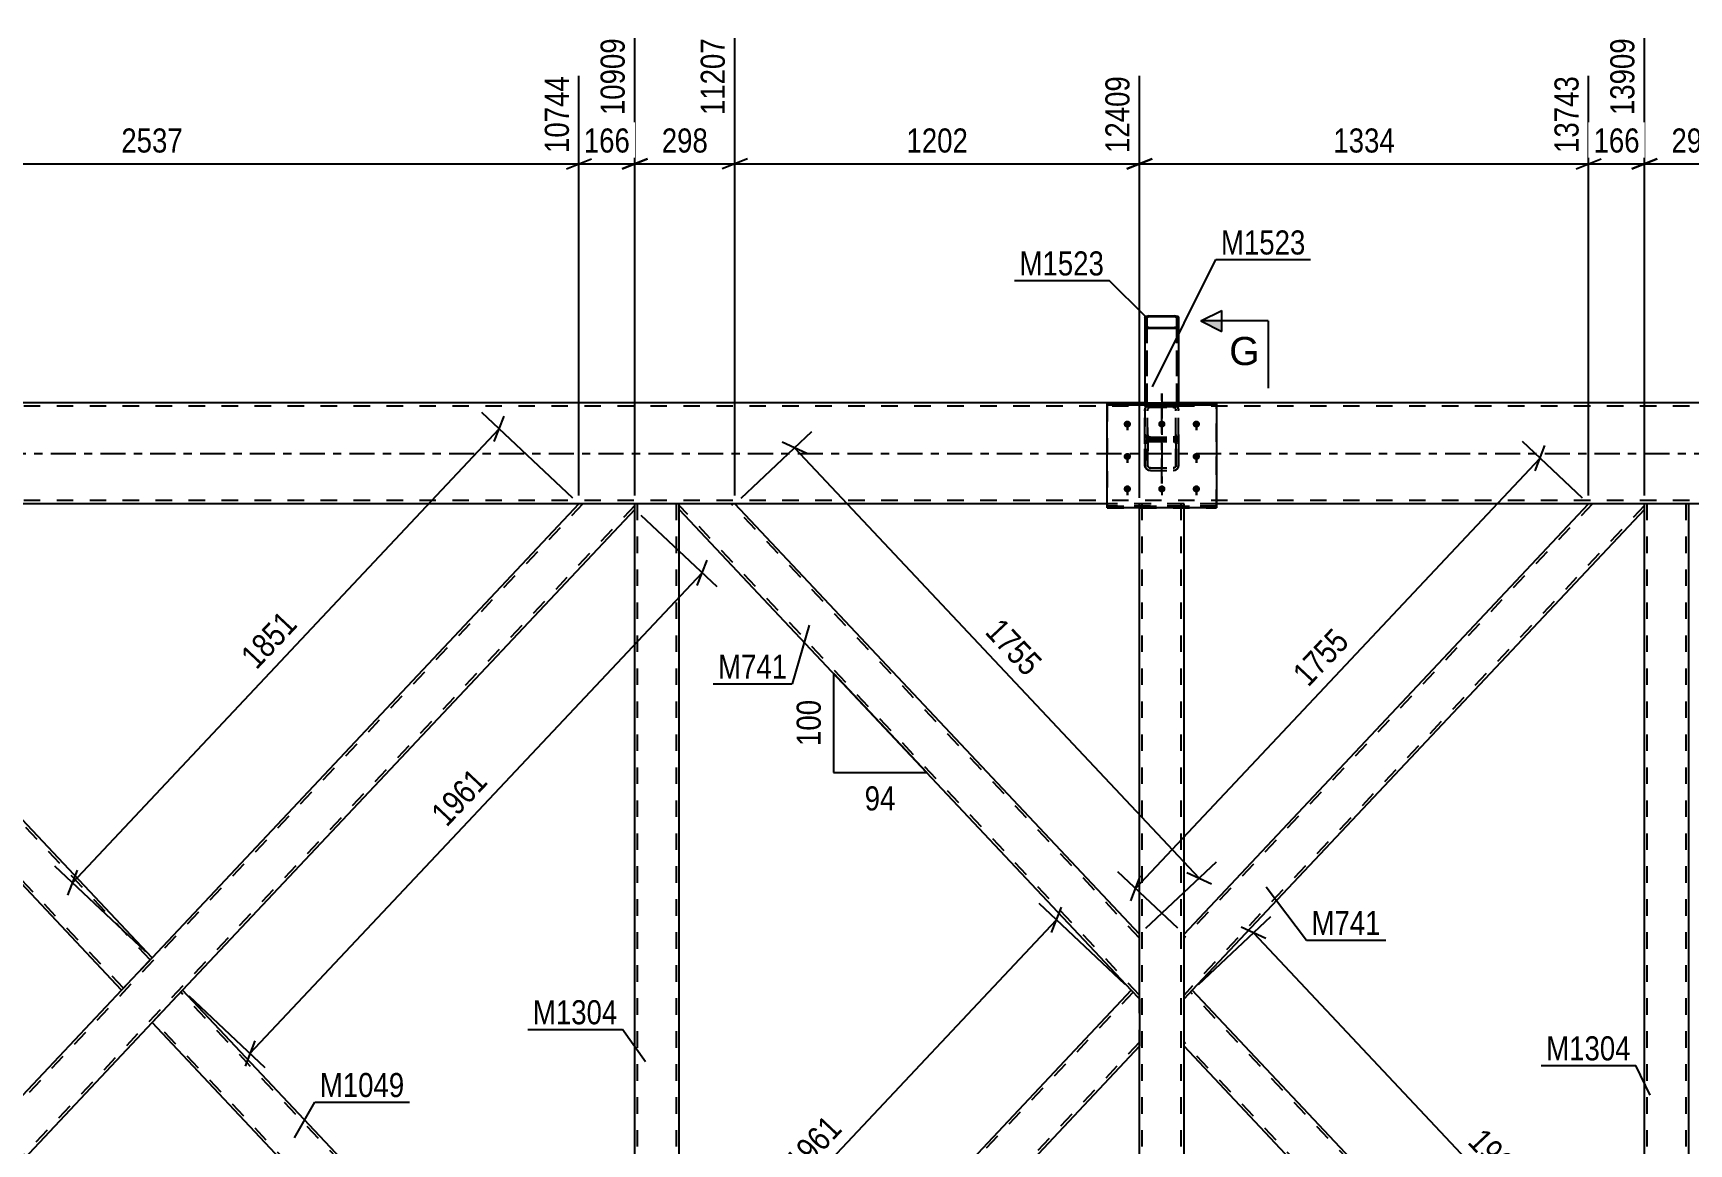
# Model space of a CAD drawing. Header units: millimetres. Extents: x -172 to 1017, y -617 to 224.
# Drawn here: x 356.4 to 553.1, y -82.1 to 49.9 of the extents above; entities that cross this region are included whole.
import ezdxf

# ---------------------------------------------------------------- set-up
doc = ezdxf.new("R2010")
doc.units = ezdxf.units.MM
doc.linetypes.add('DXK_LINE_DOT2', pattern=[3.9198, 1.9599, -1.9599])
doc.linetypes.add('DXK_LINE_DOT3', pattern=[5.9187, 2.979, -0.9799, 0.9799, -0.9799])
doc.styles.add('Arial', font='ARIAL.TTF', dxfattribs={"height": 0.2})
doc.styles.add('Arial Narrow', font='ARIALN.TTF', dxfattribs={"height": 0.2})

# ---------------------------------------------------------------- blocks, each defined once
blk = doc.blocks.new('Part-761545786-1456 - 1372')
at = {"color": 7, "linetype": 'DXK_LINE_DOT2'}
for p, q in [((497, 5.95), (484, 5.95)), ((484, 5.95), (484, 5.73)), ((484, -6), (484, 5.95)), ((497, 5.73), (497, 5.95)), ((497, 5.95), (497, -6.27)), ((497, 5.73), (484, 5.73)), ((484, 5.73), (484, -6.48)), ((497, -6.48), (497, 5.73)), ((484.01, -6.27), (497, -6.27)), ((484.01, -6.48), (497, -6.48)), ((497, -6.27), (497, -6.48))]:
    blk.add_line(p, q, dxfattribs=at)
at = {"color": 2, "linetype": 'Continuous'}
for p, q in [((484, -6.27), (484, -6)), ((484, -6.27), (484.01, -6.27)), ((484, -6.48), (484, -6.27)), ((484, -6.48), (484.01, -6.48))]:
    blk.add_line(p, q, dxfattribs=at)
blk = doc.blocks.new('Part-761545786-1515 - 1372')
at = {"color": 7, "linetype": 'DXK_LINE_DOT2'}
for p, q in [((553.14, -6), (547.86, -6)), ((547.86, -6.66), (547.86, -6)), ((548.18, -121.6), (548.18, -6)), ((552.82, -121.6), (552.82, -6)), ((553.14, -6.66), (553.14, -6)), ((547.86, -121.6), (547.86, -120.94)), ((553.14, -121.6), (547.86, -121.6)), ((553.14, -121.6), (553.14, -120.94))]:
    blk.add_line(p, q, dxfattribs=at)
at = {"color": 2, "linetype": 'Continuous'}
for p, q in [((547.86, -120.94), (547.86, -6.66)), ((553.14, -120.94), (553.14, -6.66))]:
    blk.add_line(p, q, dxfattribs=at)
blk = doc.blocks.new('Bolt-761545786-1457 - 1372')
at = {"linetype": 'Continuous'}
for points in [[(486.41, 3.89), (486.5, 3.88), (486.58, 3.85), (486.66, 3.81), (486.73, 3.75), (486.79, 3.68), (486.82, 3.6), (486.84, 3.52), (486.84, 3.43), (486.82, 3.35), (486.79, 3.27), (486.73, 3.2), (486.66, 3.14), (486.58, 3.1), (486.5, 3.07), (486.41, 3.06), (486.31, 3.07), (486.23, 3.1), (486.15, 3.14), (486.08, 3.2), (486.02, 3.27), (485.99, 3.35), (485.97, 3.43), (485.97, 3.52), (485.99, 3.6), (486.02, 3.68), (486.08, 3.75), (486.15, 3.81), (486.23, 3.85), (486.31, 3.88)], [(490.51, 3.89), (490.6, 3.88), (490.68, 3.85), (490.76, 3.81), (490.83, 3.75), (490.89, 3.68), (490.92, 3.6), (490.94, 3.52), (490.94, 3.43), (490.92, 3.35), (490.89, 3.27), (490.83, 3.2), (490.76, 3.14), (490.68, 3.1), (490.6, 3.07), (490.51, 3.06), (490.41, 3.07), (490.33, 3.1), (490.25, 3.14), (490.18, 3.2), (490.12, 3.27), (490.09, 3.35), (490.07, 3.43), (490.07, 3.52), (490.09, 3.6), (490.12, 3.68), (490.18, 3.75), (490.25, 3.81), (490.33, 3.85), (490.41, 3.88)], [(494.61, 3.89), (494.7, 3.88), (494.78, 3.85), (494.86, 3.81), (494.93, 3.75), (494.99, 3.68), (495.02, 3.6), (495.04, 3.52), (495.04, 3.43), (495.02, 3.35), (494.99, 3.27), (494.93, 3.2), (494.86, 3.14), (494.78, 3.1), (494.7, 3.07), (494.61, 3.06), (494.51, 3.07), (494.43, 3.1), (494.35, 3.14), (494.28, 3.2), (494.22, 3.27), (494.19, 3.35), (494.17, 3.43), (494.17, 3.52), (494.19, 3.6), (494.22, 3.68), (494.28, 3.75), (494.35, 3.81), (494.43, 3.85), (494.51, 3.88)], [(486.41, 0.04), (486.5, 0.03), (486.58, 0), (486.66, -0.04), (486.73, -0.1), (486.79, -0.17), (486.82, -0.25), (486.84, -0.33), (486.84, -0.42), (486.82, -0.5), (486.79, -0.58), (486.73, -0.65), (486.66, -0.71), (486.58, -0.75), (486.5, -0.78), (486.41, -0.79), (486.31, -0.78), (486.23, -0.75), (486.15, -0.71), (486.08, -0.65), (486.02, -0.58), (485.99, -0.5), (485.97, -0.42), (485.97, -0.33), (485.99, -0.25), (486.02, -0.17), (486.08, -0.1), (486.15, -0.04), (486.23, 0), (486.31, 0.03)], [(494.61, 0.04), (494.7, 0.03), (494.78, 0), (494.86, -0.04), (494.93, -0.1), (494.99, -0.17), (495.02, -0.25), (495.04, -0.33), (495.04, -0.42), (495.02, -0.5), (494.99, -0.58), (494.93, -0.65), (494.86, -0.71), (494.78, -0.75), (494.7, -0.78), (494.61, -0.79), (494.51, -0.78), (494.43, -0.75), (494.35, -0.71), (494.28, -0.65), (494.22, -0.58), (494.19, -0.5), (494.17, -0.42), (494.17, -0.33), (494.19, -0.25), (494.22, -0.17), (494.28, -0.1), (494.35, -0.04), (494.43, 0), (494.51, 0.03)], [(486.41, -3.82), (486.5, -3.83), (486.58, -3.85), (486.66, -3.9), (486.73, -3.95), (486.79, -4.02), (486.82, -4.1), (486.84, -4.19), (486.84, -4.27), (486.82, -4.36), (486.79, -4.44), (486.73, -4.51), (486.66, -4.56), (486.58, -4.61), (486.5, -4.63), (486.41, -4.64), (486.31, -4.63), (486.23, -4.61), (486.15, -4.56), (486.08, -4.51), (486.02, -4.44), (485.99, -4.36), (485.97, -4.27), (485.97, -4.19), (485.99, -4.1), (486.02, -4.02), (486.08, -3.95), (486.15, -3.9), (486.23, -3.85), (486.31, -3.83)], [(490.51, -3.82), (490.6, -3.83), (490.68, -3.85), (490.76, -3.9), (490.83, -3.95), (490.89, -4.02), (490.92, -4.1), (490.94, -4.19), (490.94, -4.27), (490.92, -4.36), (490.89, -4.44), (490.83, -4.51), (490.76, -4.56), (490.68, -4.61), (490.6, -4.63), (490.51, -4.64), (490.41, -4.63), (490.33, -4.61), (490.25, -4.56), (490.18, -4.51), (490.12, -4.44), (490.09, -4.36), (490.07, -4.27), (490.07, -4.19), (490.09, -4.1), (490.12, -4.02), (490.18, -3.95), (490.25, -3.9), (490.33, -3.85), (490.41, -3.83)], [(494.61, -3.82), (494.7, -3.83), (494.78, -3.85), (494.86, -3.9), (494.93, -3.95), (494.99, -4.02), (495.02, -4.1), (495.04, -4.19), (495.04, -4.27), (495.02, -4.36), (494.99, -4.44), (494.93, -4.51), (494.86, -4.56), (494.78, -4.61), (494.7, -4.63), (494.61, -4.64), (494.51, -4.63), (494.43, -4.61), (494.35, -4.56), (494.28, -4.51), (494.22, -4.44), (494.19, -4.36), (494.17, -4.27), (494.17, -4.19), (494.19, -4.1), (494.22, -4.02), (494.28, -3.95), (494.35, -3.9), (494.43, -3.85), (494.51, -3.83)]]:
    blk.add_hatch(color=1, dxfattribs=at).paths.add_polyline_path(points)
at = {"color": 1, "linetype": 'Continuous'}
for p, q in [((486.41, 3.87), (486.41, 2.74)), ((490.51, 3.87), (490.51, 2.74)), ((494.61, 3.87), (494.61, 2.74)), ((486.41, 0.02), (486.41, -1.12)), ((494.61, 0.02), (494.61, -1.12)), ((486.41, -3.83), (486.41, -4.97)), ((490.51, -3.83), (490.51, -4.97)), ((494.61, -3.83), (494.61, -4.97))]:
    blk.add_line(p, q, dxfattribs=at)
blk = doc.blocks.new('Part-761545786-1463 - 1372')
at = {"color": 7, "linetype": 'DXK_LINE_DOT3'}
blk.add_line((490.5, -3.58), (490.5, 7.12), dxfattribs=at)
at = {"color": 7, "linetype": 'DXK_LINE_DOT2'}
for p, q in [((488.54, 5.35), (488.5, 5.14)), ((488.5, 1.12), (488.5, 5.14)), ((488.5, 5.14), (488.5, 2.25)), ((488.55, 5.41), (488.54, 5.35)), ((488.82, 5.14), (488.85, 5.27)), ((488.82, 1.12), (488.82, 5.14)), ((488.82, 2.25), (488.82, 5.14)), ((489.14, 5.83), (488.9, 5.77)), ((489.02, 5.46), (489.14, 5.48)), ((489.14, 5.83), (491.86, 5.83)), ((489.14, 5.48), (491.86, 5.49)), ((492.11, 5.77), (491.86, 5.83)), ((491.86, 5.49), (491.99, 5.46)), ((492.16, 5.27), (492.18, 5.14)), ((492.18, 1.12), (492.18, 5.14)), ((492.18, 2.25), (492.18, 5.14)), ((492.46, 5.35), (492.45, 5.41)), ((492.5, 5.14), (492.46, 5.35)), ((492.5, 1.12), (492.5, 5.14)), ((492.5, 2.25), (492.5, 5.14)), ((488.5, -1.44), (488.5, 2.25)), ((488.5, 2.25), (488.55, 1.99)), ((488.82, -1.44), (488.82, 2.25)), ((488.85, 2.12), (488.82, 2.25)), ((492.18, 2.25), (492.16, 2.12)), ((492.18, -1.44), (492.18, 2.25)), ((492.45, 1.99), (492.5, 2.25)), ((492.5, -1.44), (492.5, 2.25)), ((488.5, 1.12), (488.55, 1.35)), ((488.5, -1.44), (488.5, 1.12)), ((488.55, 1.35), (488.69, 1.55)), ((488.69, 1.55), (488.9, 1.68)), ((488.85, 1.23), (488.82, 1.12)), ((488.82, -1.44), (488.82, 1.12)), ((488.92, 1.33), (488.85, 1.23)), ((488.9, 1.68), (489.14, 1.72)), ((488.9, 1.62), (489.14, 1.57)), ((489.02, 1.4), (488.92, 1.33)), ((489.14, 1.91), (489.02, 1.94)), ((489.14, 1.42), (489.02, 1.4)), ((489.14, 1.91), (491.86, 1.91)), ((489.14, 1.72), (491.86, 1.72)), ((489.14, 1.57), (491.86, 1.57)), ((489.14, 1.42), (491.86, 1.42)), ((491.99, 1.94), (491.86, 1.91)), ((491.86, 1.72), (492.11, 1.68)), ((491.86, 1.57), (492.11, 1.62)), ((491.98, 1.4), (491.86, 1.42)), ((492.09, 1.33), (491.98, 1.4)), ((492.16, 1.23), (492.09, 1.33)), ((492.11, 1.68), (492.31, 1.55)), ((492.18, 1.12), (492.16, 1.23)), ((492.18, -1.44), (492.18, 1.12)), ((492.31, 1.55), (492.45, 1.35)), ((492.45, 1.35), (492.5, 1.12)), ((492.5, -1.44), (492.5, 1.12)), ((488.55, -1.67), (488.5, -1.44)), ((488.69, -1.86), (488.55, -1.67)), ((488.9, -1.99), (488.69, -1.86)), ((488.82, -1.44), (488.85, -1.55)), ((488.85, -1.55), (488.92, -1.65)), ((488.92, -1.65), (489.02, -1.71)), ((489.02, -1.71), (489.14, -1.74)), ((489.14, -1.74), (491.86, -1.74)), ((491.86, -1.74), (491.98, -1.71)), ((491.98, -1.71), (492.09, -1.65)), ((492.09, -1.65), (492.16, -1.55)), ((492.31, -1.86), (492.11, -1.99)), ((492.16, -1.55), (492.18, -1.44)), ((492.45, -1.67), (492.31, -1.86)), ((492.5, -1.44), (492.45, -1.67)), ((489.14, -2.04), (488.9, -1.99)), ((489.14, -2.04), (491.86, -2.04)), ((492.11, -1.99), (491.86, -2.04))]:
    blk.add_line(p, q, dxfattribs=at)
for centre, radius, start, end in [((489.16, 5.16), 0.331, 114.3227, 159.242), ((491.85, 5.16), 0.331, 20.7586, 65.6828), ((491.84, 5.17), 0.662, 20.7586, 65.6828), ((489.17, 2.22), 0.662, 200.7586, 245.6828), ((489.16, 2.24), 0.331, 200.7586, 245.6828), ((491.85, 2.24), 0.331, 294.3227, 339.242), ((491.84, 2.22), 0.662, 294.3227, 339.242)]:
    blk.add_arc(centre, radius, start, end, dxfattribs=at)
blk = doc.blocks.new('Part-761545786-1426 - 1372')
at = {"color": 2, "linetype": 'Continuous'}
for p, q in [((493.14, -57.14), (541.23, -6)), ((547.86, -6.66), (494.13, -63.8)), ((547.86, -6.66), (547.86, -6)), ((493.14, -63.91), (493.14, -57.14)), ((493.14, -64.85), (493.14, -63.91))]:
    blk.add_line(p, q, dxfattribs=at)
at = {"color": 7, "linetype": 'DXK_LINE_DOT2'}
for p, q in [((541.67, -6), (493.14, -57.61)), ((547.86, -6.19), (493.14, -64.38)), ((547.86, -6), (541.23, -6)), ((494.13, -63.8), (493.14, -64.85)), ((493.14, -64.78), (493.14, -63.91)), ((493.14, -64.38), (493.14, -64.34))]:
    blk.add_line(p, q, dxfattribs=at)
blk = doc.blocks.new('Part-761545786-1495 - 1372')
at = {"color": 7, "linetype": 'DXK_LINE_DOT3'}
blk.add_line((490.5, 7.12), (490.51, -3.58), dxfattribs=at)
at = {"color": 7, "linetype": 'DXK_LINE_DOT2'}
for p, q in [((488.5, 5.14), (488.55, 5.41)), ((488.5, 2.25), (488.5, 5.14)), ((488.5, 5.14), (488.51, 1.12)), ((488.85, 5.27), (488.82, 5.14)), ((488.82, 2.25), (488.82, 5.14)), ((488.83, 1.12), (488.82, 5.14)), ((488.9, 5.77), (489.14, 5.83)), ((489.14, 5.48), (489.02, 5.46)), ((489.14, 5.83), (491.86, 5.83)), ((489.14, 5.48), (491.86, 5.48)), ((491.86, 5.83), (492.11, 5.77)), ((491.99, 5.46), (491.86, 5.48)), ((492.18, 5.14), (492.16, 5.27)), ((492.18, 2.25), (492.18, 5.14)), ((492.19, 1.12), (492.18, 5.14)), ((492.46, 5.4), (492.5, 5.14)), ((492.5, 2.25), (492.5, 5.14)), ((492.51, 1.12), (492.5, 5.14)), ((488.51, -1.44), (488.5, 2.25)), ((488.55, 1.99), (488.5, 2.25)), ((488.82, 2.25), (488.83, -1.44)), ((488.82, 2.25), (488.85, 2.12)), ((492.16, 2.12), (492.18, 2.25)), ((492.18, 2.25), (492.19, -1.44)), ((492.5, 2.25), (492.46, 1.99)), ((492.5, 2.25), (492.51, -1.44)), ((488.55, 1.35), (488.51, 1.12)), ((488.51, 1.12), (488.51, -1.44)), ((488.69, 1.55), (488.55, 1.35)), ((488.9, 1.68), (488.69, 1.55)), ((488.83, 1.12), (488.85, 1.23)), ((488.83, -1.44), (488.83, 1.12)), ((488.85, 1.23), (488.92, 1.33)), ((489.15, 1.72), (488.9, 1.68)), ((489.14, 1.57), (488.9, 1.62)), ((488.92, 1.33), (489.02, 1.4)), ((489.02, 1.94), (489.14, 1.91)), ((489.02, 1.4), (489.15, 1.42)), ((489.14, 1.91), (491.86, 1.91)), ((489.14, 1.57), (491.86, 1.57)), ((489.15, 1.72), (491.87, 1.72)), ((489.15, 1.42), (491.87, 1.42)), ((491.86, 1.91), (491.99, 1.94)), ((492.11, 1.62), (491.86, 1.57)), ((492.11, 1.68), (491.87, 1.72)), ((491.87, 1.42), (491.99, 1.4)), ((491.99, 1.4), (492.09, 1.33)), ((492.09, 1.33), (492.16, 1.23)), ((492.32, 1.55), (492.11, 1.68)), ((492.16, 1.23), (492.19, 1.12)), ((492.19, -1.44), (492.19, 1.12)), ((492.46, 1.35), (492.32, 1.55)), ((492.51, 1.12), (492.46, 1.35)), ((492.51, -1.44), (492.51, 1.12)), ((488.51, -1.44), (488.55, -1.67)), ((488.55, -1.67), (488.69, -1.86)), ((488.69, -1.86), (488.9, -1.99)), ((488.85, -1.55), (488.83, -1.44)), ((488.92, -1.65), (488.85, -1.55)), ((489.02, -1.71), (488.92, -1.65)), ((489.15, -1.74), (489.02, -1.71)), ((489.15, -1.74), (491.87, -1.74)), ((491.99, -1.71), (491.87, -1.74)), ((492.09, -1.65), (491.99, -1.71)), ((492.16, -1.55), (492.09, -1.65)), ((492.11, -1.99), (492.32, -1.86)), ((492.19, -1.44), (492.16, -1.55)), ((492.32, -1.86), (492.46, -1.67)), ((492.46, -1.67), (492.51, -1.44)), ((488.9, -1.99), (489.15, -2.04)), ((489.15, -2.04), (491.87, -2.04)), ((491.87, -2.04), (492.11, -1.99))]:
    blk.add_line(p, q, dxfattribs=at)
for centre, radius, start, end in [((489.17, 5.17), 0.662, 114.3183, 159.2415), ((489.16, 5.16), 0.331, 114.3183, 159.2415), ((491.85, 5.16), 0.331, 20.7581, 65.6784), ((491.84, 5.17), 0.662, 20.7581, 65.6784), ((489.17, 2.22), 0.662, 200.7581, 245.6784), ((489.16, 2.24), 0.331, 200.7581, 245.6784), ((491.85, 2.24), 0.331, 294.3183, 339.2415), ((491.84, 2.22), 0.662, 294.3183, 339.2415)]:
    blk.add_arc(centre, radius, start, end, dxfattribs=at)
blk = doc.blocks.new('Bolt-761545786-1453 - 1372')
at = {"color": 1, "linetype": 'DXK_LINE_DOT2'}
for p, q in [((486.4, 3.87), (486.4, 2.74)), ((490.5, 3.87), (490.5, 2.74)), ((494.6, 3.87), (494.6, 2.74)), ((486.4, 0.02), (486.4, -1.12)), ((494.6, 0.02), (494.6, -1.12)), ((486.4, -3.83), (486.4, -4.97)), ((490.5, -3.83), (490.5, -4.97)), ((494.6, -3.83), (494.6, -4.97))]:
    blk.add_line(p, q, dxfattribs=at)
blk = doc.blocks.new('Part-761545786-1460 - 1372')
at = {"color": 2, "linetype": 'Continuous'}
for p, q in [((497.01, 5.95), (484.01, 5.95)), ((484.01, 5.73), (484.01, 5.95)), ((497.01, 5.95), (497.01, 5.73)), ((497.01, 5.73), (484.01, 5.73)), ((484.01, -6.49), (484.01, 5.73)), ((497.01, 5.73), (497.01, -6.49)), ((497.01, -6.49), (484.01, -6.49))]:
    blk.add_line(p, q, dxfattribs=at)
at = {"color": 7, "linetype": 'DXK_LINE_DOT2'}
for p, q in [((484.01, -6.27), (484.01, 5.95)), ((497.01, -6.27), (497.01, 5.95)), ((497.01, -6.27), (484.01, -6.27)), ((484.01, -6.27), (484.01, -6.49)), ((497.01, -6.49), (497.01, -6.27))]:
    blk.add_line(p, q, dxfattribs=at)
blk = doc.blocks.new('Part-761545786-1478 - 1372')
at = {"color": 2, "linetype": 'Continuous'}
for p, q in [((494.13, -63.8), (493.14, -64.85)), ((493.14, -69.53), (493.14, -64.85)), ((547.86, -120.94), (494.13, -63.8)), ((493.14, -70.46), (493.14, -69.53)), ((541.23, -121.6), (493.14, -70.46)), ((547.86, -121.6), (547.86, -120.94))]:
    blk.add_line(p, q, dxfattribs=at)
at = {"color": 7, "linetype": 'DXK_LINE_DOT2'}
for p, q in [((547.86, -121.41), (493.91, -64.03)), ((493.14, -70.39), (493.14, -69.53)), ((493.14, -69.99), (493.14, -69.88)), ((541.67, -121.6), (493.14, -69.99)), ((547.86, -121.6), (541.23, -121.6))]:
    blk.add_line(p, q, dxfattribs=at)
blk = doc.blocks.new('Part-761545786-1510 - 1372')
at = {"color": 7, "linetype": 'DXK_LINE_DOT2'}
for p, q in [((493.14, -6), (487.86, -6)), ((487.86, -6.49), (487.86, -6)), ((488.18, -121.6), (488.18, -6)), ((492.82, -121.6), (492.82, -6)), ((493.14, -6.49), (493.14, -6)), ((487.86, -70.46), (487.86, -57.14)), ((493.14, -70.46), (493.14, -57.14)), ((493.14, -121.6), (487.86, -121.6))]:
    blk.add_line(p, q, dxfattribs=at)
at = {"color": 2, "linetype": 'Continuous'}
for p, q in [((487.86, -57.14), (487.86, -6.49)), ((493.14, -57.14), (493.14, -6.49)), ((487.86, -121.6), (487.86, -70.46)), ((493.14, -121.6), (493.14, -70.46))]:
    blk.add_line(p, q, dxfattribs=at)
blk = doc.blocks.new('Part-761545786-1563 - 1372')
at = {"color": 2, "linetype": 'Continuous'}
for p, q in [((374.13, -63.8), (370.51, -67.65)), ((427.87, -120.94), (374.13, -63.8)), ((421.24, -121.6), (370.51, -67.65)), ((427.87, -121.6), (427.87, -120.94))]:
    blk.add_line(p, q, dxfattribs=at)
at = {"color": 7, "linetype": 'DXK_LINE_DOT2'}
for p, q in [((427.87, -121.41), (373.91, -64.03)), ((370.72, -67.42), (370.74, -67.4)), ((421.68, -121.6), (370.72, -67.42)), ((427.87, -121.6), (421.24, -121.6))]:
    blk.add_line(p, q, dxfattribs=at)
blk = doc.blocks.new('Part-761545786-1530 - 1372')
at = {"color": 2, "linetype": 'Continuous'}
for p, q in [((486.88, -63.8), (433.15, -120.94)), ((487.86, -64.85), (486.88, -63.8)), ((487.86, -64.85), (487.86, -70.46)), ((487.86, -70.46), (439.77, -121.6)), ((433.15, -121.6), (433.15, -120.94))]:
    blk.add_line(p, q, dxfattribs=at)
at = {"color": 7, "linetype": 'DXK_LINE_DOT2'}
for p, q in [((487.1, -64.03), (433.15, -121.41)), ((487.86, -69.99), (439.34, -121.6)), ((439.77, -121.6), (433.15, -121.6))]:
    blk.add_line(p, q, dxfattribs=at)
blk = doc.blocks.new('Part-761545786-1616 - 1372')
at = {"color": 2, "linetype": 'Continuous'}
for p, q in [((488.5, 6), (312.5, 6)), ((668.5, 6), (492.5, 6)), ((484.01, -6), (317, -6)), ((664, -6), (497.01, -6))]:
    blk.add_line(p, q, dxfattribs=at)
at = {"color": 7, "linetype": 'DXK_LINE_DOT2'}
for p, q in [((492.5, 6), (488.5, 6)), ((929.5, 5.6), (-8.5, 5.6)), ((929.5, -5.6), (-8.5, -5.6)), ((497.01, -6), (484.01, -6))]:
    blk.add_line(p, q, dxfattribs=at)
at = {"color": 7, "linetype": 'DXK_LINE_DOT3'}
blk.add_line((-8.5, 0), (929.5, 0), dxfattribs=at)
blk = doc.blocks.new('Part-761545786-1906 - 1372')
at = {"color": 7, "linetype": 'DXK_LINE_DOT2'}
for p, q in [((421.68, -6), (313.14, -121.41)), ((427.87, -6.19), (319.33, -121.6)), ((427.87, -6), (421.24, -6)), ((370.51, -59.95), (366.88, -63.8)), ((374.13, -63.8), (370.51, -67.65)), ((319.77, -121.6), (313.14, -121.6))]:
    blk.add_line(p, q, dxfattribs=at)
at = {"color": 2, "linetype": 'Continuous'}
for p, q in [((421.24, -6), (370.51, -59.95)), ((427.87, -6.66), (374.13, -63.8)), ((427.87, -6.66), (427.87, -6)), ((366.88, -63.8), (313.14, -120.94)), ((370.51, -67.65), (319.77, -121.6)), ((313.14, -121.6), (313.14, -120.94))]:
    blk.add_line(p, q, dxfattribs=at)
blk = doc.blocks.new('Part-761545786-1785 - 1372')
at = {"color": 2, "linetype": 'Continuous'}
for p, q in [((488.54, 16.23), (488.5, 16.16)), ((488.5, 16.16), (488.5, 5.95)), ((488.64, 16.28), (488.54, 16.23)), ((488.8, 16.32), (488.64, 16.28)), ((488.74, 16.16), (488.76, 16.19)), ((488.74, 16.16), (488.74, 15.05)), ((488.76, 16.19), (488.81, 16.22)), ((488.98, 16.33), (488.8, 16.32)), ((488.81, 16.22), (488.89, 16.24)), ((488.89, 16.24), (488.98, 16.25)), ((488.98, 16.33), (492.02, 16.33)), ((488.98, 16.25), (492.02, 16.25)), ((492.21, 16.32), (492.02, 16.33)), ((492.02, 16.25), (492.12, 16.24)), ((492.12, 16.24), (492.19, 16.22)), ((492.19, 16.22), (492.25, 16.19)), ((492.36, 16.28), (492.21, 16.32)), ((492.25, 16.19), (492.26, 16.16)), ((492.26, 16.16), (492.26, 15.05)), ((492.47, 16.23), (492.36, 16.28)), ((492.5, 16.16), (492.47, 16.23)), ((492.5, 16.16), (492.5, 5.95)), ((488.5, 15.05), (488.54, 14.99)), ((488.54, 14.99), (488.64, 14.93)), ((488.64, 14.93), (488.8, 14.89)), ((488.76, 15.02), (488.74, 15.05)), ((488.81, 14.99), (488.76, 15.02)), ((488.8, 14.89), (488.98, 14.88)), ((488.89, 14.97), (488.81, 14.99)), ((488.98, 14.96), (488.89, 14.97)), ((488.98, 14.96), (492.02, 14.96)), ((488.98, 14.88), (492.02, 14.88)), ((492.12, 14.97), (492.02, 14.96)), ((492.02, 14.88), (492.21, 14.89)), ((492.19, 14.99), (492.12, 14.97)), ((492.25, 15.02), (492.19, 14.99)), ((492.21, 14.89), (492.36, 14.93)), ((492.26, 15.05), (492.25, 15.02)), ((492.36, 14.93), (492.47, 14.99)), ((492.47, 14.99), (492.5, 15.05))]:
    blk.add_line(p, q, dxfattribs=at)
at = {"color": 7, "linetype": 'DXK_LINE_DOT2'}
for p, q in [((488.74, 15.05), (488.74, 5.69)), ((492.26, 15.05), (492.26, 5.69)), ((492.5, 6), (488.5, 6)), ((488.5, 5.95), (488.5, 5.69)), ((492.5, 5.95), (492.5, 5.69)), ((488.5, 5.83), (488.74, 5.83)), ((488.54, 5.62), (488.5, 5.69)), ((488.64, 5.56), (488.54, 5.62)), ((488.8, 5.53), (488.64, 5.56)), ((488.74, 5.69), (488.76, 5.65)), ((488.76, 5.65), (488.81, 5.63)), ((488.98, 5.51), (488.8, 5.53)), ((488.81, 5.63), (488.89, 5.61)), ((488.89, 5.61), (488.98, 5.6)), ((488.98, 5.6), (492.02, 5.6)), ((492.02, 5.51), (488.98, 5.51)), ((492.02, 5.6), (492.12, 5.61)), ((492.21, 5.53), (492.02, 5.51)), ((492.12, 5.61), (492.19, 5.63)), ((492.19, 5.63), (492.25, 5.65)), ((492.36, 5.56), (492.21, 5.53)), ((492.25, 5.65), (492.26, 5.69)), ((492.26, 5.83), (492.5, 5.83)), ((492.47, 5.62), (492.36, 5.56)), ((492.5, 5.69), (492.47, 5.62))]:
    blk.add_line(p, q, dxfattribs=at)
blk = doc.blocks.new('Part-761545786-1790 - 1372')
at = {"color": 2, "linetype": 'Continuous'}
for p, q in [((488.5, 16.16), (488.54, 16.23)), ((488.5, 16.16), (488.5, 6)), ((488.54, 16.23), (488.64, 16.28)), ((488.64, 16.28), (488.8, 16.32))]:
    blk.add_line(p, q, dxfattribs=at)
at = {"color": 7, "linetype": 'DXK_LINE_DOT2'}
for p, q in [((488.76, 16.19), (488.74, 16.16)), ((488.74, 16.16), (488.74, 5.69)), ((488.81, 16.22), (488.76, 16.19)), ((488.8, 16.32), (488.98, 16.33)), ((488.89, 16.24), (488.81, 16.22)), ((488.98, 16.25), (488.89, 16.24)), ((488.98, 16.33), (492.02, 16.33)), ((488.98, 16.25), (492.02, 16.25)), ((492.02, 16.33), (492.21, 16.32)), ((492.11, 16.24), (492.02, 16.25)), ((492.19, 16.22), (492.11, 16.24)), ((492.24, 16.19), (492.19, 16.22)), ((492.21, 16.32), (492.36, 16.28)), ((492.26, 16.16), (492.24, 16.19)), ((492.26, 16.16), (492.26, 5.69)), ((492.36, 16.28), (492.47, 16.23)), ((492.47, 16.23), (492.5, 16.16)), ((492.5, 16.16), (492.5, 5.69)), ((488.54, 14.99), (488.5, 15.05)), ((488.64, 14.93), (488.54, 14.99)), ((488.8, 14.89), (488.64, 14.93)), ((488.74, 15.05), (488.76, 15.02)), ((488.76, 15.02), (488.81, 14.99)), ((488.98, 14.88), (488.8, 14.89)), ((488.81, 14.99), (488.89, 14.97)), ((488.89, 14.97), (488.98, 14.96)), ((488.98, 14.96), (492.02, 14.96)), ((488.98, 14.88), (492.02, 14.88)), ((492.02, 14.96), (492.11, 14.97)), ((492.21, 14.89), (492.02, 14.88)), ((492.11, 14.97), (492.19, 14.99)), ((492.19, 14.99), (492.24, 15.02)), ((492.36, 14.93), (492.21, 14.89)), ((492.24, 15.02), (492.26, 15.05)), ((492.47, 14.99), (492.36, 14.93)), ((492.5, 15.05), (492.47, 14.99)), ((492.5, 6), (488.5, 6)), ((488.5, 6), (488.5, 5.69)), ((488.5, 5.83), (488.74, 5.83)), ((488.5, 5.69), (488.54, 5.62)), ((488.54, 5.62), (488.64, 5.56)), ((488.64, 5.56), (488.8, 5.53)), ((488.76, 5.65), (488.74, 5.69)), ((488.81, 5.63), (488.76, 5.65)), ((488.8, 5.53), (488.98, 5.51)), ((488.89, 5.61), (488.81, 5.63)), ((488.98, 5.6), (488.89, 5.61)), ((492.02, 5.6), (488.98, 5.6)), ((488.98, 5.51), (492.02, 5.51)), ((492.11, 5.61), (492.02, 5.6)), ((492.02, 5.51), (492.21, 5.53)), ((492.19, 5.63), (492.11, 5.61)), ((492.24, 5.65), (492.19, 5.63)), ((492.21, 5.53), (492.36, 5.56)), ((492.26, 5.69), (492.24, 5.65)), ((492.26, 5.83), (492.5, 5.83)), ((492.36, 5.56), (492.47, 5.62)), ((492.47, 5.62), (492.5, 5.69))]:
    blk.add_line(p, q, dxfattribs=at)
blk = doc.blocks.new('Part-761545786-1911 - 1372')
at = {"color": 7, "linetype": 'DXK_LINE_DOT2'}
for p, q in [((319.77, -6), (313.14, -6)), ((313.14, -6.49), (313.14, -6)), ((367.1, -63.57), (313.14, -6.19)), ((370.29, -60.18), (319.33, -6)), ((370.47, -59.98), (370.07, -60.41)), ((367.1, -63.57), (367.12, -63.55))]:
    blk.add_line(p, q, dxfattribs=at)
at = {"color": 2, "linetype": 'Continuous'}
for p, q in [((313.14, -6.66), (313.14, -6.49)), ((366.88, -63.8), (313.14, -6.66)), ((370.51, -59.95), (319.77, -6)), ((370.07, -60.41), (366.88, -63.8)), ((370.51, -59.95), (370.07, -60.41))]:
    blk.add_line(p, q, dxfattribs=at)
blk = doc.blocks.new('Part-761545786-1921 - 1372')
at = {"color": 2, "linetype": 'Continuous'}
for p, q in [((433.15, -6.66), (433.15, -6)), ((433.15, -6.66), (486.88, -63.8)), ((487.86, -57.14), (439.77, -6)), ((487.86, -64.85), (487.86, -57.14))]:
    blk.add_line(p, q, dxfattribs=at)
at = {"color": 7, "linetype": 'DXK_LINE_DOT2'}
for p, q in [((439.77, -6), (433.15, -6)), ((487.86, -64.38), (433.15, -6.19)), ((487.86, -57.61), (439.34, -6)), ((487.86, -64.85), (486.88, -63.8)), ((487.86, -64.38), (487.86, -64.34))]:
    blk.add_line(p, q, dxfattribs=at)
blk = doc.blocks.new('Part-761545786-1956 - 1372')
at = {"color": 7, "linetype": 'DXK_LINE_DOT2'}
for p, q in [((433.15, -6), (427.87, -6)), ((427.87, -6.66), (427.87, -6)), ((428.19, -121.6), (428.19, -6)), ((432.83, -121.6), (432.83, -6)), ((433.15, -6.66), (433.15, -6)), ((427.87, -121.6), (427.87, -120.94)), ((433.15, -121.6), (427.87, -121.6)), ((433.15, -121.6), (433.15, -120.94))]:
    blk.add_line(p, q, dxfattribs=at)
at = {"color": 2, "linetype": 'Continuous'}
for p, q in [((427.87, -120.94), (427.87, -6.66)), ((433.15, -120.94), (433.15, -6.66))]:
    blk.add_line(p, q, dxfattribs=at)
blk = doc.blocks.new('StraightDimension-761545786-2577 - 1372')
at = {"color": 7, "linetype": 'Continuous'}
for p, q in [((486.15, -63.11), (475.92, -53.49)), ((477.4, -56.95), (478.58, -53.94)), ((424.26, -112.58), (477.99, -55.44)), ((432.42, -120.25), (422.19, -110.63)), ((424.85, -111.08), (423.67, -114.09))]:
    blk.add_line(p, q, dxfattribs=at)
at = {"color": 0}
blk.add_wipeout([(453.5, -80.4), (450.44, -77.52), (444.61, -83.72), (447.67, -86.6)], dxfattribs=at)
at = {"color": 3, "style": 'Arial Narrow'}
blk.add_text('1961', height=2.863, rotation=46.7591, dxfattribs=at).set_placement((447.64, -85.75))
blk = doc.blocks.new('StraightDimension-761545786-2289 - 1372')
at = {"color": 7, "linetype": 'Continuous'}
for p, q in [((427.87, -5), (427.87, 49.35)), ((439.77, -5), (439.77, 49.35)), ((426.37, 33.8), (429.37, 35)), ((427.87, 34.4), (439.77, 34.4)), ((441.27, 35), (438.27, 33.8))]:
    blk.add_line(p, q, dxfattribs=at)
at = {"color": 0}
blk.add_wipeout([(437.16, 35.15), (437.16, 39.35), (430.48, 39.35), (430.48, 35.15)], dxfattribs=at)
at = {"color": 0, "linetype": 'Continuous'}
blk.add_wipeout([(439.17, 49.95), (434.97, 49.95), (434.97, 39.6), (439.17, 39.6)], dxfattribs=at)
at = {"color": 3, "linetype": 'Continuous', "style": 'Arial Narrow'}
blk.add_text('11207', height=2.863, rotation=90.0002, dxfattribs=at).set_placement((438.57, 40.2))
at = {"color": 3, "style": 'Arial Narrow'}
blk.add_text('298', height=2.863, dxfattribs=at).set_placement((431.08, 35.75))
blk = doc.blocks.new('StraightDimension-761545786-2173 - 1372')
at = {"color": 7, "linetype": 'Continuous'}
for p, q in [((547.86, -5), (547.86, 49.35)), ((559.77, -5), (559.77, 49.35)), ((546.36, 33.8), (549.36, 35)), ((547.86, 34.4), (559.77, 34.4)), ((561.27, 35), (558.27, 33.8))]:
    blk.add_line(p, q, dxfattribs=at)
at = {"color": 0}
blk.add_wipeout([(557.16, 35.15), (557.16, 39.35), (550.47, 39.35), (550.47, 35.15)], dxfattribs=at)
at = {"color": 0, "linetype": 'Continuous'}
blk.add_wipeout([(559.17, 49.95), (554.97, 49.95), (554.97, 39.6), (559.17, 39.6)], dxfattribs=at)
at = {"color": 3, "linetype": 'Continuous', "style": 'Arial Narrow'}
blk.add_text('14207', height=2.863, rotation=90.0002, dxfattribs=at).set_placement((558.57, 40.2))
at = {"color": 3, "style": 'Arial Narrow'}
blk.add_text('298', height=2.863, dxfattribs=at).set_placement((551.07, 35.75))
blk = doc.blocks.new('StraightDimension-761545786-2148 - 1372')
at = {"color": 7, "linetype": 'Continuous'}
for p, q in [((487.86, -5.27), (487.86, 44.85)), ((541.23, -5), (541.23, 44.85)), ((489.36, 35), (486.36, 33.8)), ((487.86, 34.4), (541.23, 34.4)), ((539.73, 33.8), (542.73, 35))]:
    blk.add_line(p, q, dxfattribs=at)
at = {"color": 0, "linetype": 'Continuous'}
blk.add_wipeout([(540.63, 45.45), (536.43, 45.45), (536.43, 35.1), (540.63, 35.1)], dxfattribs=at)
at = {"color": 0}
blk.add_wipeout([(518.81, 35.15), (518.81, 39.35), (510.29, 39.35), (510.29, 35.15)], dxfattribs=at)
at = {"color": 3, "linetype": 'Continuous', "style": 'Arial Narrow'}
blk.add_text('13743', height=2.863, rotation=90.0002, dxfattribs=at).set_placement((540.03, 35.7))
at = {"color": 3, "style": 'Arial Narrow'}
blk.add_text('1334', height=2.863, dxfattribs=at).set_placement((510.89, 35.75))
blk = doc.blocks.new('StraightDimension-761545786-2159 - 1372')
at = {"color": 7, "linetype": 'Continuous'}
for p, q in [((547.86, -5), (547.86, 49.35)), ((541.23, -5), (541.23, 44.85)), ((539.73, 33.8), (542.73, 35)), ((541.23, 34.4), (547.86, 34.4)), ((549.36, 35), (546.36, 33.8))]:
    blk.add_line(p, q, dxfattribs=at)
at = {"color": 0}
blk.add_wipeout([(547.89, 35.15), (547.89, 39.35), (541.21, 39.35), (541.21, 35.15)], dxfattribs=at)
at = {"color": 0, "linetype": 'Continuous'}
blk.add_wipeout([(547.26, 49.95), (543.06, 49.95), (543.06, 39.6), (547.26, 39.6)], dxfattribs=at)
at = {"color": 3, "linetype": 'Continuous', "style": 'Arial Narrow'}
blk.add_text('13909', height=2.863, rotation=90.0002, dxfattribs=at).set_placement((546.66, 40.2))
at = {"color": 3, "style": 'Arial Narrow'}
blk.add_text('166', height=2.863, dxfattribs=at).set_placement((541.81, 35.75))
blk = doc.blocks.new('StraightDimension-761545786-2279 - 1372')
at = {"color": 7, "linetype": 'Continuous'}
for p, q in [((439.77, -5), (439.77, 49.35)), ((487.86, -5.27), (487.86, 44.85)), ((441.27, 35), (438.27, 33.8)), ((439.77, 34.4), (487.86, 34.4)), ((486.36, 33.8), (489.36, 35))]:
    blk.add_line(p, q, dxfattribs=at)
at = {"color": 0, "linetype": 'Continuous'}
blk.add_wipeout([(487.26, 45.45), (483.06, 45.45), (483.06, 35.1), (487.26, 35.1)], dxfattribs=at)
at = {"color": 0}
blk.add_wipeout([(468.08, 35.15), (468.08, 39.35), (459.56, 39.35), (459.56, 35.15)], dxfattribs=at)
at = {"color": 3, "linetype": 'Continuous', "style": 'Arial Narrow'}
blk.add_text('12409', height=2.863, rotation=90.0002, dxfattribs=at).set_placement((486.66, 35.7))
at = {"color": 3, "style": 'Arial Narrow'}
blk.add_text('1202', height=2.863, dxfattribs=at).set_placement((460.16, 35.75))
blk = doc.blocks.new('StraightDimension-761545786-2300 - 1372')
at = {"color": 7, "linetype": 'Continuous'}
for p, q in [((427.87, -5), (427.87, 49.35)), ((421.24, -5), (421.24, 44.85)), ((419.74, 33.8), (422.74, 35)), ((421.24, 34.4), (427.87, 34.4)), ((429.37, 35), (426.37, 33.8))]:
    blk.add_line(p, q, dxfattribs=at)
at = {"color": 0}
blk.add_wipeout([(427.9, 35.15), (427.9, 39.35), (421.21, 39.35), (421.21, 35.15)], dxfattribs=at)
at = {"color": 0, "linetype": 'Continuous'}
blk.add_wipeout([(427.27, 49.95), (423.07, 49.95), (423.07, 39.6), (427.27, 39.6)], dxfattribs=at)
at = {"color": 3, "linetype": 'Continuous', "style": 'Arial Narrow'}
blk.add_text('10909', height=2.863, rotation=90.0002, dxfattribs=at).set_placement((426.67, 40.2))
at = {"color": 3, "style": 'Arial Narrow'}
blk.add_text('166', height=2.863, dxfattribs=at).set_placement((421.81, 35.75))
blk = doc.blocks.new('StraightDimension-761545786-2311 - 1372')
at = {"color": 7, "linetype": 'Continuous'}
for p, q in [((319.77, -5), (319.77, 47.52)), ((421.24, -5), (421.24, 44.85)), ((321.27, 35), (318.27, 33.8)), ((319.77, 34.4), (421.24, 34.4)), ((419.74, 33.8), (422.74, 35))]:
    blk.add_line(p, q, dxfattribs=at)
at = {"color": 0, "linetype": 'Continuous'}
blk.add_wipeout([(420.64, 45.45), (416.44, 45.45), (416.44, 35.1), (420.64, 35.1)], dxfattribs=at)
at = {"color": 0}
blk.add_wipeout([(374.76, 35.15), (374.76, 39.35), (366.25, 39.35), (366.25, 35.15)], dxfattribs=at)
at = {"color": 3, "linetype": 'Continuous', "style": 'Arial Narrow'}
blk.add_text('10744', height=2.863, rotation=90.0002, dxfattribs=at).set_placement((420.04, 35.7))
at = {"color": 3, "style": 'Arial Narrow'}
blk.add_text('2537', height=2.863, dxfattribs=at).set_placement((366.85, 35.75))
blk = doc.blocks.new('AngleDimension-761545786-2526 - 1372')
at = {"color": 7, "linetype": 'Continuous'}
for p, q in [((451.47, -26.14), (462.56, -37.94)), ((451.47, -26.14), (451.47, -37.94)), ((451.47, -37.94), (462.56, -37.94)), ((462.29, -37.65), (462.56, -37.94))]:
    blk.add_line(p, q, dxfattribs=at)
at = {"color": 0}
for points in [[(450.57, -28.7), (446.37, -28.7), (446.37, -35.38), (450.57, -35.38)], [(459.44, -43.04), (459.44, -38.84), (454.59, -38.84), (454.59, -43.04)]]:
    blk.add_wipeout(points, dxfattribs=at)
at = {"color": 3, "style": 'Arial Narrow'}
blk.add_text('100', height=2.863, rotation=90.0002, dxfattribs=at).set_placement((449.97, -34.78))
blk.add_text('94', height=2.863, dxfattribs=at).set_placement((455.19, -42.44))
blk = doc.blocks.new('StraightDimension-761545786-2603 - 1372')
at = {"color": 7, "linetype": 'Continuous'}
for p, q in [((494.86, -63.11), (503.46, -55.03)), ((502.85, -57.66), (499.92, -56.3)), ((501.38, -56.98), (555.11, -114.12)), ((548.59, -120.25), (557.19, -112.17)), ((553.65, -113.44), (556.58, -114.8))]:
    blk.add_line(p, q, dxfattribs=at)
at = {"color": 0}
blk.add_wipeout([(531.71, -88.14), (534.77, -85.26), (528.94, -79.06), (525.88, -81.93)], dxfattribs=at)
at = {"color": 3, "style": 'Arial Narrow'}
blk.add_text('1961', height=2.863, rotation=-46.7591, dxfattribs=at).set_placement((526.73, -81.96))
blk = doc.blocks.new('StraightDimension-761545786-2757 - 1372')
at = {"color": 7, "linetype": 'Continuous'}
for p, q in [((540.51, -5.31), (533.37, 1.39)), ((534.86, -2.06), (536.04, 0.95)), ((487.36, -51.7), (535.45, -0.56)), ((492.42, -56.45), (485.28, -49.75)), ((487.95, -50.19), (486.77, -53.2))]:
    blk.add_line(p, q, dxfattribs=at)
at = {"color": 0}
blk.add_wipeout([(513.77, -22.51), (510.71, -19.64), (504.88, -25.84), (507.94, -28.71)], dxfattribs=at)
at = {"color": 3, "style": 'Arial Narrow'}
blk.add_text('1755', height=2.863, rotation=46.7591, dxfattribs=at).set_placement((507.91, -27.87))
blk = doc.blocks.new('StraightDimension-761545786-3190 - 1372')
at = {"color": 7, "linetype": 'Continuous'}
for p, q in [((428.6, -7.35), (437.62, -15.84)), ((435.29, -15.7), (436.47, -12.69)), ((382.14, -71.33), (435.88, -14.19)), ((374.86, -64.49), (383.89, -72.98)), ((382.73, -69.83), (381.55, -72.84))]:
    blk.add_line(p, q, dxfattribs=at)
at = {"color": 0}
blk.add_wipeout([(411.38, -39.15), (408.32, -36.27), (402.48, -42.47), (405.54, -45.35)], dxfattribs=at)
at = {"color": 3, "style": 'Arial Narrow'}
blk.add_text('1961', height=2.863, rotation=46.7591, dxfattribs=at).set_placement((405.52, -44.5))
blk = doc.blocks.new('StraightDimension-761545786-3205 - 1372')
at = {"color": 7, "linetype": 'Continuous'}
for p, q in [((420.51, -5.31), (409.69, 4.87)), ((411.17, 1.41), (412.35, 4.42)), ((361.03, -51.03), (411.76, 2.92)), ((369.78, -59.26), (358.95, -49.08)), ((361.62, -49.53), (360.44, -52.53))]:
    blk.add_line(p, q, dxfattribs=at)
at = {"color": 0}
blk.add_wipeout([(388.76, -20.44), (385.7, -17.57), (379.87, -23.77), (382.93, -26.64)], dxfattribs=at)
at = {"color": 3, "style": 'Arial Narrow'}
blk.add_text('1851', height=2.863, rotation=46.7591, dxfattribs=at).set_placement((382.91, -25.8))
blk = doc.blocks.new('StraightDimension-761545786-3256 - 1372')
at = {"color": 7, "linetype": 'Continuous'}
for p, q in [((440.5, -5.31), (448.92, 2.6)), ((448.31, -0.03), (445.38, 1.33)), ((446.84, 0.65), (494.93, -50.49)), ((488.59, -56.45), (497.01, -48.54)), ((493.47, -49.81), (496.4, -51.17))]:
    blk.add_line(p, q, dxfattribs=at)
at = {"color": 0}
blk.add_wipeout([(474.35, -27.51), (477.41, -24.63), (471.58, -18.43), (468.52, -21.31)], dxfattribs=at)
at = {"color": 3, "style": 'Arial Narrow'}
blk.add_text('1755', height=2.863, rotation=-46.7591, dxfattribs=at).set_placement((469.37, -21.33))
blk = doc.blocks.new('Mark-761545786-1511 - 1372')
at = {"color": 0}
blk.add_wipeout([(546.24, -72.15), (546.24, -69.15), (536.18, -69.15), (536.18, -72.15)], dxfattribs=at)
blk.add_wipeout([(546.24, -72.15), (546.24, -69.15), (536.18, -69.15), (536.18, -72.15)], dxfattribs=at)
at = {"color": 30, "linetype": 'Continuous'}
for p in [(535.58, -72.75), (548.54, -76.29)]:
    blk.add_line(p, (546.84, -72.75), dxfattribs=at)
at = {"color": 3, "style": 'Arial Narrow'}
blk.add_text('M1304', height=2.863, dxfattribs=at).set_placement((536.18, -72.15))
blk = doc.blocks.new('SectionMark-761545786-12990 - 1372')
at = {"color": 6, "linetype": 'Continuous'}
for p, q in [((495.14, 15.74), (497.64, 16.99)), ((503.14, 15.74), (495.14, 15.74)), ((503.14, 15.74), (503.14, 7.74)), ((503.14, -147.43), (503.14, -139.43)), ((503.14, -147.43), (495.14, -147.43)), ((497.64, -148.68), (495.14, -147.43))]:
    blk.add_line(p, q, dxfattribs=at)
at = {"color": 0, "linetype": 'Continuous'}
for points in [[(502.14, 10.49), (502.14, 13.99), (498.51, 13.99), (498.51, 10.49)], [(502.14, -145.68), (502.14, -142.18), (498.51, -142.18), (498.51, -145.68)]]:
    blk.add_wipeout(points, dxfattribs=at)
at = {"linetype": 'Continuous'}
for points in [[(497.64, 15.74), (497.64, 14.49), (495.14, 15.74)], [(497.64, -146.18), (497.64, -147.43), (495.14, -147.43)]]:
    blk.add_hatch(color=6, dxfattribs=at).paths.add_polyline_path(points)
at = {"color": 6, "linetype": 'Continuous'}
for p, q in [((497.64, 14.49), (497.64, 16.99)), ((495.14, 15.74), (497.64, 14.49)), ((495.14, -147.43), (497.64, -146.18)), ((497.64, -146.18), (497.64, -148.68))]:
    blk.add_line(p, q, dxfattribs=at)
at = {"color": 3, "linetype": 'Continuous', "style": 'Arial'}
for p in [(498.51, 10.49), (498.51, -145.68)]:
    blk.add_text('G', height=3.34, dxfattribs=at).set_placement(p)
blk = doc.blocks.new('Mark-761545786-1421 - 1372')
at = {"color": 0}
blk.add_wipeout([(516.52, -57.25), (516.52, -54.25), (508.29, -54.25), (508.29, -57.25)], dxfattribs=at)
blk.add_wipeout([(516.52, -57.25), (516.52, -54.25), (508.29, -54.25), (508.29, -57.25)], dxfattribs=at)
at = {"color": 30, "linetype": 'Continuous'}
for p, q in [((502.91, -51.53), (507.69, -57.85)), ((507.69, -57.85), (517.12, -57.85))]:
    blk.add_line(p, q, dxfattribs=at)
at = {"color": 3, "style": 'Arial Narrow'}
blk.add_text('M741', height=2.863, dxfattribs=at).set_placement((508.29, -57.25))
blk = doc.blocks.new('Mark-761545786-1559 - 1372')
at = {"color": 0}
blk.add_wipeout([(400.5, -76.51), (400.5, -73.51), (390.44, -73.51), (390.44, -76.51)], dxfattribs=at)
blk.add_wipeout([(400.5, -76.51), (400.5, -73.51), (390.44, -73.51), (390.44, -76.51)], dxfattribs=at)
at = {"color": 30, "linetype": 'Continuous'}
for p, q in [((387.43, -81.35), (389.84, -77.11)), ((389.84, -77.11), (401.1, -77.11))]:
    blk.add_line(p, q, dxfattribs=at)
at = {"color": 3, "style": 'Arial Narrow'}
blk.add_text('M1049', height=2.863, dxfattribs=at).set_placement((390.44, -76.51))
blk = doc.blocks.new('Mark-761545786-1781 - 1372')
at = {"color": 0}
blk.add_wipeout([(507.58, 23.63), (507.58, 26.63), (497.53, 26.63), (497.53, 23.63)], dxfattribs=at)
blk.add_wipeout([(507.58, 23.63), (507.58, 26.63), (497.53, 26.63), (497.53, 23.63)], dxfattribs=at)
at = {"color": 30, "linetype": 'Continuous'}
for p, q in [((489.4, 7.92), (496.93, 23.03)), ((496.93, 23.03), (508.18, 23.03))]:
    blk.add_line(p, q, dxfattribs=at)
at = {"color": 3, "style": 'Arial Narrow'}
blk.add_text('M1523', height=2.863, dxfattribs=at).set_placement((497.53, 23.63))
blk = doc.blocks.new('Mark-761545786-1786 - 1372')
at = {"color": 0}
blk.add_wipeout([(483.64, 21.14), (483.64, 24.14), (473.59, 24.14), (473.59, 21.14)], dxfattribs=at)
blk.add_wipeout([(483.64, 21.14), (483.64, 24.14), (473.59, 24.14), (473.59, 21.14)], dxfattribs=at)
at = {"color": 30, "linetype": 'Continuous'}
for p in [(472.99, 20.54), (488.55, 16.25)]:
    blk.add_line(p, (484.24, 20.54), dxfattribs=at)
at = {"color": 3, "style": 'Arial Narrow'}
blk.add_text('M1523', height=2.863, dxfattribs=at).set_placement((473.59, 21.14))
blk = doc.blocks.new('Mark-761545786-1917 - 1372')
at = {"color": 0}
blk.add_wipeout([(445.99, -26.79), (445.99, -23.79), (437.77, -23.79), (437.77, -26.79)], dxfattribs=at)
blk.add_wipeout([(445.99, -26.79), (445.99, -23.79), (437.77, -23.79), (437.77, -26.79)], dxfattribs=at)
at = {"color": 30, "linetype": 'Continuous'}
for p in [(448.61, -20.42), (437.17, -27.39)]:
    blk.add_line(p, (446.59, -27.39), dxfattribs=at)
at = {"color": 3, "style": 'Arial Narrow'}
blk.add_text('M741', height=2.863, dxfattribs=at).set_placement((437.77, -26.79))
blk = doc.blocks.new('Mark-761545786-1952 - 1372')
at = {"color": 0}
blk.add_wipeout([(425.82, -67.86), (425.82, -64.86), (415.76, -64.86), (415.76, -67.86)], dxfattribs=at)
blk.add_wipeout([(425.82, -67.86), (425.82, -64.86), (415.76, -64.86), (415.76, -67.86)], dxfattribs=at)
at = {"color": 30, "linetype": 'Continuous'}
for p in [(415.16, -68.46), (429.14, -72.32)]:
    blk.add_line(p, (426.42, -68.46), dxfattribs=at)
at = {"color": 3, "style": 'Arial Narrow'}
blk.add_text('M1304', height=2.863, dxfattribs=at).set_placement((415.76, -67.86))

msp = doc.modelspace()

# ---------------------------------------------------------------- block references
for name in ['Part-761545786-1785 - 1372', 'Part-761545786-1790 - 1372', 'Part-761545786-1616 - 1372', 'Part-761545786-1456 - 1372', 'Part-761545786-1460 - 1372', 'Part-761545786-1463 - 1372', 'Part-761545786-1495 - 1372', 'Bolt-761545786-1457 - 1372', 'Bolt-761545786-1453 - 1372', 'Part-761545786-1906 - 1372', 'Part-761545786-1911 - 1372', 'Part-761545786-1956 - 1372', 'Part-761545786-1921 - 1372', 'Part-761545786-1510 - 1372', 'Part-761545786-1426 - 1372', 'Part-761545786-1515 - 1372', 'Part-761545786-1563 - 1372', 'Part-761545786-1530 - 1372', 'Part-761545786-1478 - 1372']:
    msp.add_blockref(name, (0, 0))

# ---------------------------------------------------------------- next in the draw order: block references
for name in ['StraightDimension-761545786-2289 - 1372', 'StraightDimension-761545786-2173 - 1372', 'StraightDimension-761545786-2148 - 1372', 'AngleDimension-761545786-2526 - 1372', 'StraightDimension-761545786-2577 - 1372', 'StraightDimension-761545786-2603 - 1372']:
    msp.add_blockref(name, (0, 0))

# ---------------------------------------------------------------- next in the draw order: block references
for name in ['StraightDimension-761545786-2300 - 1372', 'StraightDimension-761545786-2279 - 1372', 'StraightDimension-761545786-2159 - 1372', 'StraightDimension-761545786-3190 - 1372', 'Mark-761545786-1511 - 1372']:
    msp.add_blockref(name, (0, 0))

# ---------------------------------------------------------------- next in the draw order: block references
for name in ['StraightDimension-761545786-2311 - 1372', 'StraightDimension-761545786-2757 - 1372', 'Mark-761545786-1952 - 1372', 'Mark-761545786-1559 - 1372']:
    msp.add_blockref(name, (0, 0))

# ---------------------------------------------------------------- next in the draw order: block references
for name in ['StraightDimension-761545786-3205 - 1372', 'StraightDimension-761545786-3256 - 1372']:
    msp.add_blockref(name, (0, 0))

# ---------------------------------------------------------------- next in the draw order: block references
for name in ['SectionMark-761545786-12990 - 1372', 'Mark-761545786-1917 - 1372']:
    msp.add_blockref(name, (0, 0))

# ---------------------------------------------------------------- next in the draw order: block references
for name in ['Mark-761545786-1781 - 1372', 'Mark-761545786-1421 - 1372']:
    msp.add_blockref(name, (0, 0))

# ---------------------------------------------------------------- next in the draw order: block references
msp.add_blockref('Mark-761545786-1786 - 1372', (0, 0))

doc.saveas('drawing.dxf')
